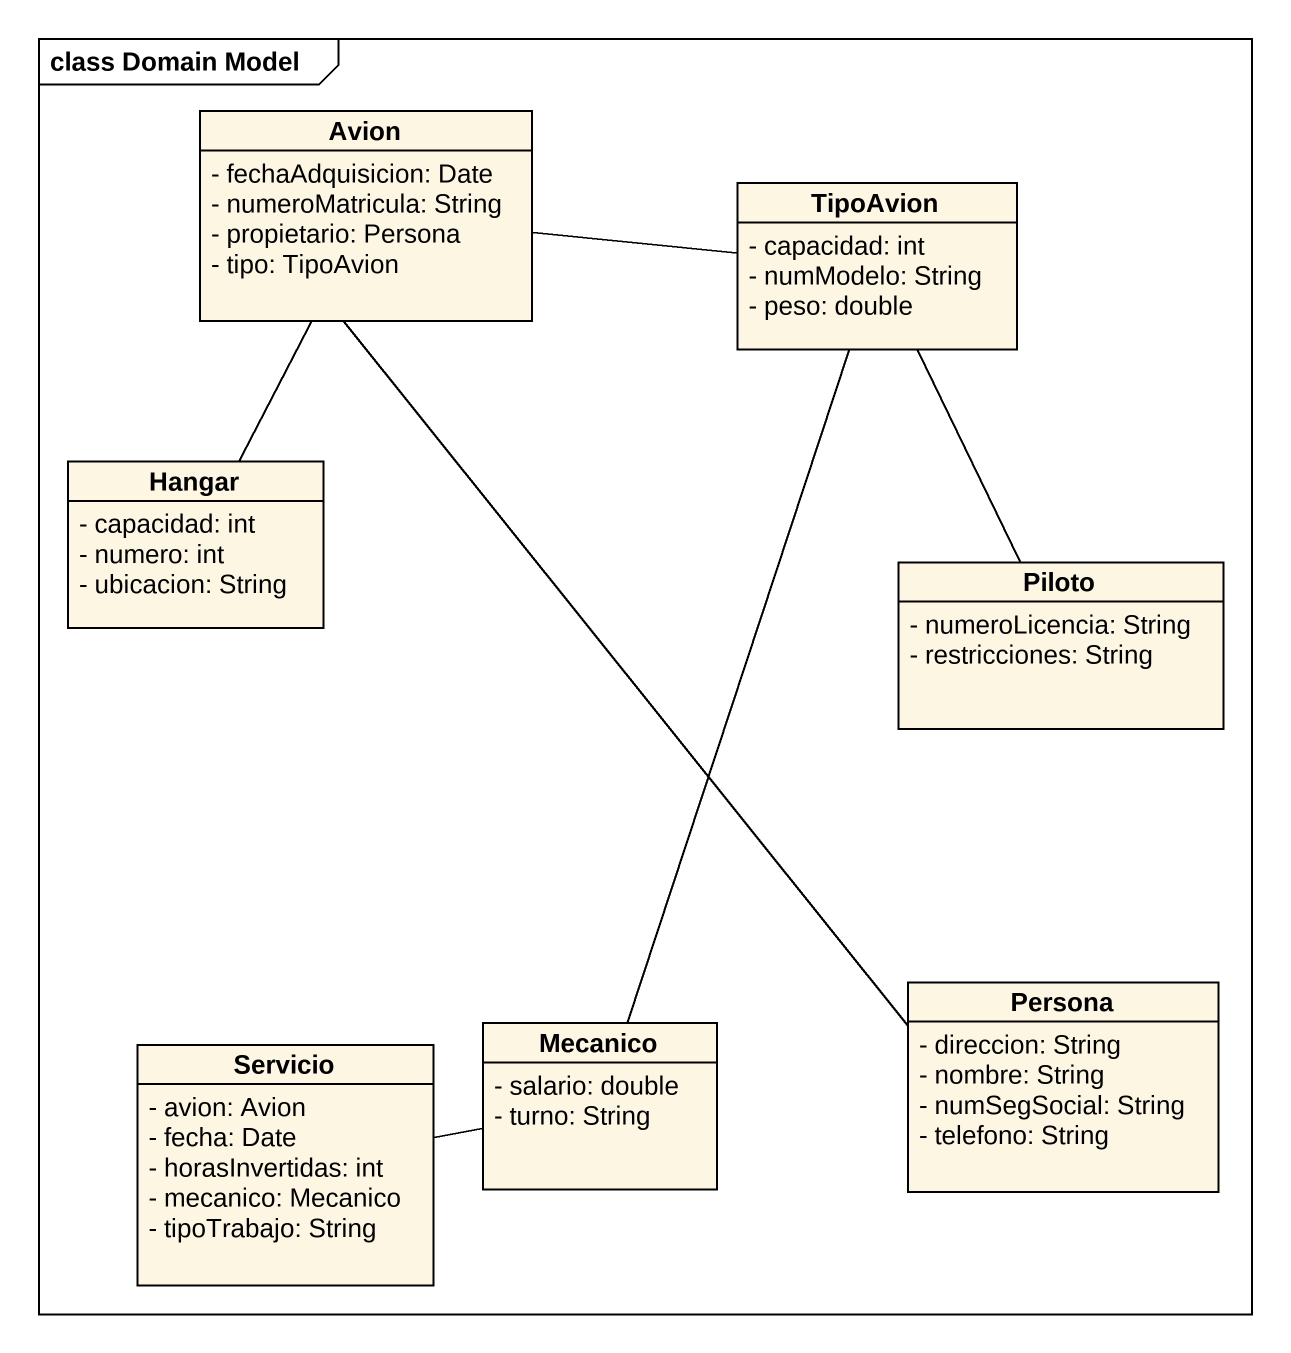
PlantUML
@startuml
mainframe class Domain Model
hide circle
hide empty members
skinparam classAttributeIconSize 0
class Avion {
  - fechaAdquisicion: Date
  - numeroMatricula: String
  - propietario: Persona
  - tipo: TipoAvion
}
class TipoAvion {
  - capacidad: int
  - numModelo: String
  - peso: double
}
class Hangar {
  - capacidad: int
  - numero: int
  - ubicacion: String
}
class Piloto {
  - numeroLicencia: String
  - restricciones: String
}
class Servicio {
  - avion: Avion
  - fecha: Date
  - horasInvertidas: int
  - mecanico: Mecanico
  - tipoTrabajo: String
}
class Mecanico {
  - salario: double
  - turno: String
}
class Persona {
  - direccion: String
  - nombre: String
  - numSegSocial: String
  - telefono: String
}
Avion -right- TipoAvion
Avion -- Hangar
Avion -- Persona
Piloto -up- TipoAvion
Servicio -right- Mecanico
Mecanico -up- TipoAvion
@enduml
